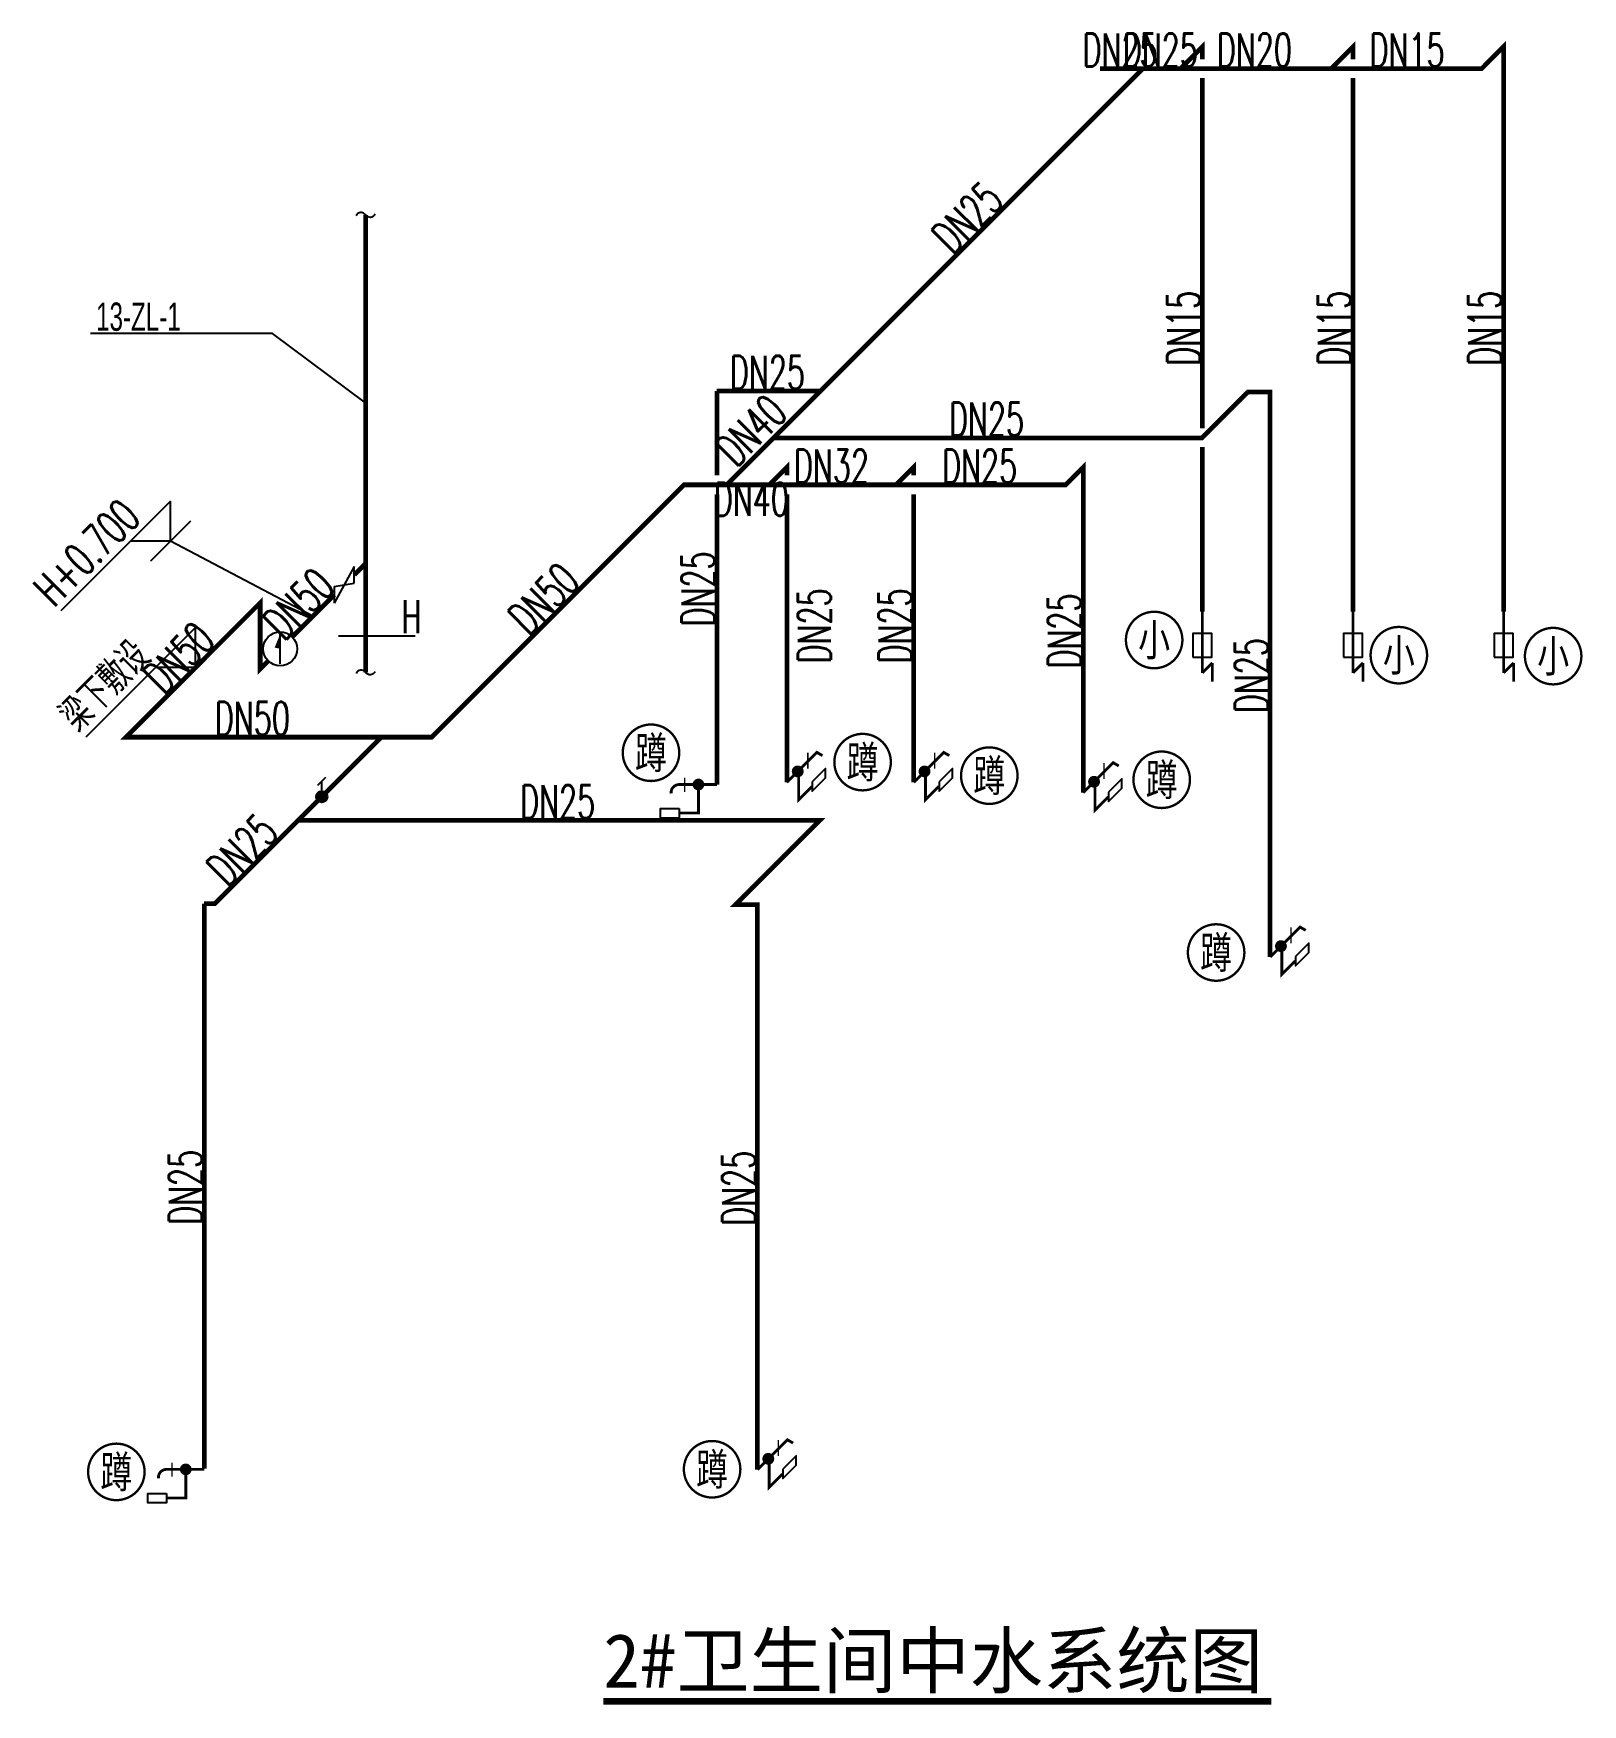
# Model space of a CAD drawing. Extents: x 175123 to 260190, y 15257 to 44959.
# Drawn here: x 251964 to 260190, y 27823 to 36696 of the extents above; entities that cross this region are included whole.
import ezdxf
from ezdxf.enums import TextEntityAlignment as Align

# ---------------------------------------------------------------- set-up
doc = ezdxf.new("R2010")
doc.units = 0
doc.header["$LTSCALE"] = 1000
doc.header["$MEASUREMENT"] = 0
for name, color, linetype in [('DIM_SYMB', 3, 'Continuous'), ('DIM_中水', 3, 'Continuous'), ('EQUIP_中水', 7, 'Continuous'), ('EQUIP_给水', 7, 'Continuous'), ('PIPE-中水', 122, 'Continuous'), ('TEXT_中水', 7, 'Continuous'), ('TWT_ELEV', 3, 'Continuous'), ('TWT_IDEN', 3, 'Continuous'), ('TWT_TEXT', 7, 'Continuous'), ('VALVE_中水', 7, 'Continuous')]:
    doc.layers.add(name, color=color, linetype=linetype)
doc.styles.add('_TWT_DIM_ELE', font='SIMPLEX', dxfattribs={"width": 0.8, "height": 3.5, "bigfont": 'HZTXT'})
doc.styles.add('_TWT_PIPEDN', font='SIMPLEX', dxfattribs={"width": 0.8, "height": 3.5, "bigfont": 'HZTXT'})
doc.styles.add('_TWT_SANITARY', font='', dxfattribs={"width": 0.8, "height": 3.5})
doc.styles.add('_TWT_SERIAL', font='ros.shx', dxfattribs={"width": 0.8, "height": 3.5, "bigfont": 'jd.shx'})
doc.styles.add('HZ', font='txt', dxfattribs={"bigfont": 'hztxt'})
doc.styles.get("Standard").update_dxf_attribs({"font": 'STXIHEI.TTF'})
doc.styles.get('_TWT_SANITARY').set_extended_font_data('SimSun')

# ---------------------------------------------------------------- blocks, each defined once
blk = doc.blocks.new('$VALVE$00000499')
for p, q in [((35, 35), (98, 98)), ((48, 98), (147, 98))]:
    blk.add_line(p, q)
at = {"const_width": 49.6}
blk.add_lwpolyline([(25, 0, 1), (-25, 0, 1)], format="xyb", close=True, dxfattribs=at)
blk.add_circle((0, 0), 50)
for p in [(-50, 0), (50, 0)]:
    blk.add_point(p)
blk = doc.blocks.new('$VALVE$00000337')
for p, q in [((-72, 53), (-178, -53)), ((178, 53), (-178, -53)), ((-72, 53), (72, -53)), ((72, -53), (178, 53))]:
    blk.add_line(p, q)
for p in [(-125, 0), (125, 0)]:
    blk.add_point(p)
blk = doc.blocks.new('$VALVE$00000602')
blk.add_line((-93, -93), (93, 93))
blk.add_lwpolyline([(93, 93, 0, 50, 0), (-13, 22, 50, 50, 0)], format="xyseb")
blk.add_circle((0, 0), 150)
for p in [(-150, 0), (150, 0)]:
    blk.add_point(p)
blk = doc.blocks.new('$ATTACHMENT$00000158')
at = {"const_width": 30}
blk.add_lwpolyline([(0, 0), (-400, 0, 0.443942), (-486, -95, -1.105826)], format="xyb", dxfattribs=at)
for points, const_width in [([(-196, -3), (-196, -303), (-396, -303)], 30), ([(-342, 72), (-342, -78)], 15)]:
    blk.add_lwpolyline(points, dxfattribs=dict(const_width=const_width))
at = {"const_width": 62.5}
blk.add_lwpolyline([(-165, 0, -1), (-227, 0, -1)], format="xyb", close=True, dxfattribs=at)
blk.add_lwpolyline([(-400, -256), (-400, -356), (-600, -356), (-600, -256)], close=True)
at = {"style": 'HZ', "width": 0.7, "flags": 1}
for tag in ['UNIT', 'SPEC', 'WHAT']:
    blk.add_attdef(tag, (0, 0), '', height=0.001, dxfattribs=at)
blk = doc.blocks.new('$ATTACHMENT$00000157')
for points, const_width in [([(0, 0), (318, 318), (378, 283)], 30), ([(222, 315), (222, 145)], 15), ([(125, 115), (125, -185), (266, -44)], 30)]:
    blk.add_lwpolyline(points, dxfattribs=dict(const_width=const_width))
at = {"const_width": 62.5}
blk.add_lwpolyline([(115, 147, -1), (115, 84, -1)], format="xyb", close=True, dxfattribs=at)
blk.add_lwpolyline([(269, 6), (269, -94), (411, 47), (411, 147)], close=True)
at = {"style": 'HZ', "width": 0.7, "flags": 1}
for tag in ['UNIT', 'SPEC', 'WHAT']:
    blk.add_attdef(tag, (0, 0), '', height=0.001, dxfattribs=at)
blk = doc.blocks.new('$ATTACHMENT$00000234')
at = {"const_width": 30}
for points in [[(0, 0), (0, -650)], [(0, -650), (106, -544)], [(106, -544), (106, -744)]]:
    blk.add_lwpolyline(points, dxfattribs=at)
blk.add_lwpolyline([(-100, -483), (100, -483), (100, -233), (-100, -233)], close=True)
blk = doc.blocks.new('$TwtSys$00000132')
at = {"elevation": 0}
blk.add_lwpolyline([(7, -101, -0.575183), (0, 0, 0.604745), (-11, 101, 16.924828)], format="xyb", dxfattribs=at)

msp = doc.modelspace()

# ---------------------------------------------------------------- hatches: boundary and pattern name
at = {"layer": 'PIPE-中水', "linetype": 'Continuous'}
for points in [[(258171, 36625.5), (258162.2, 36634.4), (258183.5, 36655.7)], [(258171, 36625.5), (258183.5, 36625.5), (258183.5, 36655.7)], [(258971, 36625.5), (258962.2, 36634.4), (258983.5, 36655.7)], [(258971, 36625.5), (258983.5, 36625.5), (258983.5, 36655.7)], [(259771, 36625.5), (259762.2, 36634.4), (259783.5, 36655.7)], [(259771, 36625.5), (259783.5, 36625.5), (259783.5, 36655.7)], [(259653.9, 36508.4), (259662.8, 36499.6), (259659.1, 36495.9)], [(259653.9, 36508.4), (259653.9, 36495.9), (259659.1, 36495.9)], [(258413.4, 34792.1), (258404.6, 34801), (258408.3, 34804.6)], [(258413.4, 34792.1), (258413.4, 34804.6), (258408.3, 34804.6)], [(258531, 34792.1), (258543.5, 34792.1), (258543.5, 34804.6)], [(258531, 34792.1), (258531, 34804.6), (258543.5, 34804.6)], [(258169.4, 34548.1), (258178.2, 34539.2), (258174.6, 34535.6)], [(258169.4, 34548.1), (258169.4, 34535.6), (258174.6, 34535.6)], [(255965, 34393), (255956.2, 34401.9), (255977.5, 34423.2)], [(255965, 34393), (255977.5, 34393), (255977.5, 34423.2)], [(256638.5, 34393), (256629.6, 34401.9), (256651, 34423.2)], [(256638.5, 34393), (256651, 34393), (256651, 34423.2)], [(257538.5, 34393), (257529.6, 34401.9), (257551, 34423.2)], [(257538.5, 34393), (257551, 34393), (257551, 34423.2)], [(255418.1, 34299.2), (255409.3, 34308), (255412.9, 34311.7)], [(255418.1, 34299.2), (255418.1, 34311.7), (255412.9, 34311.7)], [(257444.6, 34299.2), (257444.6, 34286.7), (257449.8, 34286.7)], [(257444.6, 34299.2), (257453.5, 34290.4), (257449.8, 34286.7)], [(253167.9, 33672.5), (253159.1, 33681.3), (253180.4, 33702.7)], [(253167.9, 33672.5), (253180.4, 33672.5), (253180.4, 33702.7)], [(253167.9, 33321.5), (253176.8, 33312.7), (253155.4, 33291.4)], [(253167.9, 33321.5), (253155.4, 33321.5), (253155.4, 33291.4)], [(252454.8, 32959.4), (252446, 32968.2), (252424.6, 32946.9)], [(252454.8, 32959.4), (252454.8, 32946.9), (252424.6, 32946.9)], [(254078.3, 32959.4), (254087.1, 32950.5), (254083.5, 32946.9)], [(254078.3, 32959.4), (254078.3, 32946.9), (254083.5, 32946.9)], [(256138.3, 32517), (256147.1, 32508.1), (256168.5, 32529.5)], [(256138.3, 32517), (256138.3, 32529.5), (256168.5, 32529.5)], [(252926.7, 32074.6), (252935.5, 32065.7), (252931.8, 32062.1)], [(252926.7, 32074.6), (252926.7, 32062.1), (252931.8, 32062.1)], [(255691.1, 32069.8), (255682.2, 32078.6), (255660.9, 32057.3)], [(255691.1, 32069.8), (255691.1, 32057.3), (255660.9, 32057.3)], [(255808.7, 32069.8), (255821.2, 32069.8), (255821.2, 32082.3)], [(255808.7, 32069.8), (255808.7, 32082.3), (255821.2, 32082.3)]]:
    msp.add_hatch(color=256, dxfattribs=at).paths.add_polyline_path(points)

# ---------------------------------------------------------------- linework, layer by layer
for p, q in [((252798.6, 34106.8), (252586.5, 33894.6)), ((253447.8, 33601.4), (252692.6, 34000.7)), ((253584.1, 33497.1), (253990.4, 33497.1))]:
    msp.add_line(p, q)
at = {"layer": 'DIM_SYMB', "const_width": 35}
msp.add_lwpolyline([(254990.1, 27840.2), (258538.3, 27840.2)], dxfattribs=at)
at = {"layer": 'DIM_中水'}
for p, q in [((253234.2, 35102), (252266.7, 35102)), ((253727.6, 34735.2), (253234.2, 35102))]:
    msp.add_line(p, q, dxfattribs=at)
at = {"layer": 'PIPE-中水', "linetype": 'Continuous', "ltscale": 0.5, "const_width": 25}
for points in [[(258053.9, 36508.4), (258171, 36625.5)], [(258171, 36558.4), (258171, 36625.5)], [(258853.9, 36508.4), (258971, 36625.5)], [(258971, 36558.4), (258971, 36625.5)], [(259653.9, 36508.4), (259771, 36625.5)], [(259771, 33625.5), (259771, 36625.5)], [(256142.4, 34796.9), (257853.9, 36508.4)], [(257627.3, 36508.4), (257853.9, 36508.4)], [(257853.9, 36508.4), (258053.9, 36508.4)], [(258053.9, 36508.4), (258853.9, 36508.4)], [(258171, 34599.7), (258171, 36458.4)], [(258853.9, 36508.4), (259653.9, 36508.4)], [(258971, 33625.5), (258971, 36458.4)], [(253727.6, 33881.2), (253727.6, 35732.2)], [(255593.3, 34796.9), (255592.4, 34796.9)], [(255593.3, 34796.9), (255593.3, 34797.8)], [(255593.3, 34349.2), (255593.3, 34796.9)], [(256142.4, 34796.9), (255593.3, 34796.9)], [(255893.5, 34548.1), (256142.4, 34796.9)], [(258169.4, 34548.1), (258413.4, 34792.1)], [(258413.4, 34792.1), (258531, 34792.1)], [(258531, 31792.1), (258531, 34792.1)], [(255644.6, 34299.2), (255893.5, 34548.1)], [(255893.5, 34548.1), (258169.4, 34548.1)], [(258171, 33625.5), (258171, 34499.7)], [(255871.1, 34299.2), (255965, 34393)], [(255965, 34349.2), (255965, 34393)], [(256544.6, 34299.2), (256638.5, 34393)], [(256638.5, 34349.2), (256638.5, 34393)], [(257444.6, 34299.2), (257538.5, 34393)], [(257538.5, 32664.9), (257538.5, 34393)], [(254078.3, 32959.4), (255418.1, 34299.2)], [(255418.1, 34299.2), (255644.6, 34299.2)], [(255593.3, 32707.9), (255593.3, 34249.2)], [(255644.6, 34299.2), (255871.1, 34299.2)], [(255871.1, 34299.2), (256544.6, 34299.2)], [(255965, 32719.7), (255965, 34249.2)], [(256544.6, 34299.2), (257444.6, 34299.2)], [(256638.5, 32719.7), (256638.5, 34249.2)], [(253727.6, 33881.2), (253667.5, 33821.1)], [(253727.6, 33303.2), (253727.6, 33881.2)], [(253561.4, 33715), (253338, 33491.7)], [(253167.9, 33672.5), (252454.8, 32959.4)], [(253167.9, 33672.5), (253167.9, 33321.5)], [(253210.8, 33364.4), (253167.9, 33321.5)], [(252454.8, 32959.4), (253811.5, 32959.4)], [(253811.5, 32959.4), (253516.3, 32664.2)], [(253811.5, 32959.4), (254078.3, 32959.4)], [(253473.8, 32621.8), (253369.1, 32517)], [(253369.1, 32517), (252926.7, 32074.6)], [(253369.1, 32517), (256138.3, 32517)], [(256138.3, 32517), (255691.1, 32069.8)], [(252870.9, 32074.6), (252870, 32074.6)], [(252870.9, 32074.6), (252870.9, 32075.5)], [(252870.9, 29075.5), (252870.9, 32074.6)], [(252926.7, 32074.6), (252870.9, 32074.6)], [(255691.1, 32069.8), (255808.7, 32069.8)], [(255808.7, 29069.8), (255808.7, 32069.8)]]:
    msp.add_lwpolyline(points, dxfattribs=at)
at = {"layer": 'TWT_ELEV'}
for p, q in [((252692.6, 34212.8), (252109.4, 33629.7)), ((252692.6, 34000.7), (252692.6, 34212.8)), ((252692.6, 34000.7), (252480.4, 34000.7)), ((252825.4, 33542.1), (252242.3, 32959)), ((252825.4, 33330), (252825.4, 33542.1)), ((252825.4, 33330), (252613.3, 33330))]:
    msp.add_line(p, q, dxfattribs=at)
at = {"layer": 'TWT_IDEN', "const_width": 12.5}
for points in [[(258065.2, 33475.2, 1), (257765.2, 33475.2, 1)], [(259364.5, 33394.6, 1), (259064.5, 33394.6, 1)], [(260183.9, 33389.6, 1), (259883.9, 33389.6, 1)], [(255393.4, 32876.5, 1), (255093.4, 32876.5, 1)], [(256516.9, 32826.8, 1), (256216.9, 32826.8, 1)], [(257189.8, 32755, 1), (256889.8, 32755, 1)], [(258105.3, 32733.1, 1), (257805.3, 32733.1, 1)], [(258394.3, 31815.9, 1), (258094.3, 31815.9, 1)], [(252554.3, 29058.2, 1), (252254.3, 29058.2, 1)], [(255717.9, 29072.1, 1), (255417.9, 29072.1, 1)]]:
    msp.add_lwpolyline(points, format="xyb", close=True, dxfattribs=at)

# ---------------------------------------------------------------- block references
at = {"layer": 'EQUIP_中水', "xscale": 0.5, "yscale": 0.5, "zscale": 0.5, "rotation": 90}
for p in [(253727.6, 35732.2), (253727.6, 33303.2)]:
    msp.add_blockref('$TwtSys$00000132', p, dxfattribs=at)
at = {"layer": 'EQUIP_给水', "xscale": 0.5, "yscale": 0.5, "zscale": 0.5}
for name, p in [('$ATTACHMENT$00000234', (258171, 33625.5)), ('$ATTACHMENT$00000234', (258971, 33625.5)), ('$ATTACHMENT$00000234', (259771, 33625.5)), ('$ATTACHMENT$00000157', (255965, 32719.7)), ('$ATTACHMENT$00000157', (256638.5, 32719.7)), ('$ATTACHMENT$00000157', (257538.5, 32664.9)), ('$ATTACHMENT$00000158', (255593.3, 32707.9)), ('$ATTACHMENT$00000157', (258531, 31792.1)), ('$ATTACHMENT$00000157', (255808.7, 29069.8)), ('$ATTACHMENT$00000158', (252870.9, 29071.5))]:
    msp.add_blockref(name, p, dxfattribs=at)
at = {"layer": 'VALVE_中水', "xscale": -0.6, "yscale": -0.6, "zscale": 0.6, "rotation": 225.0000000000004}
for name, p in [('$VALVE$00000337', (253614.4, 33768.1)), ('$VALVE$00000602', (253274.4, 33428)), ('$VALVE$00000499', (253495.1, 32643))]:
    msp.add_blockref(name, p, dxfattribs=at)

# ---------------------------------------------------------------- texts
at = {"layer": 'DIM_SYMB', "color": 7}
msp.add_text('2#卫生间中水系统图', height=285.43, dxfattribs=at).set_placement((254990.1, 27913.2))
at = {"layer": 'DIM_中水', "color": 7, "style": '_TWT_SERIAL', "width": 0.64}
msp.add_text('13-ZL-1', height=150, dxfattribs=at).set_placement((252296.7, 35117))
at = {"layer": 'TEXT_中水', "linetype": 'Continuous', "style": '_TWT_PIPEDN', "width": 0.64}
for s, p in [('DN25', (257535.3, 36520.9)), ('DN25', (257748.6, 36520.9)), ('DN20', (258248.6, 36520.9)), ('DN15', (259059.2, 36520.9)), ('DN25', (255662.5, 34809.4)), ('DN25', (256826.1, 34560.6)), ('DN32', (256002.6, 34311.7)), ('DN25', (256789.3, 34311.7)), ('DN40', (255577.3, 34135.2)), ('DN50', (252927.8, 32971.9)), ('DN25', (254548.3, 32529.5))]:
    msp.add_text(s, height=175, dxfattribs=at).set_placement(p)
for s, rotation, p in [('DN25', 45, (256844.1, 35516.3)), ('DN15', 90, (258158.5, 34930.9)), ('DN15', 90, (258958.5, 34930.9)), ('DN15', 90, (259758.5, 34930.9)), ('DN40', 45, (255696.1, 34385.8)), ('DN25', 90, (255580.8, 33547.1)), ('DN50', 45, (253293.7, 33465)), ('DN50', 45, (254594.2, 33492.9)), ('DN25', 90, (256198.4, 33351.1)), ('DN25', 90, (256626, 33351.1)), ('DN25', 90, (257526, 33323.6)), ('DN50', 45, (252657.3, 33179.6)), ('DN25', 90, (258518.5, 33086.8)), ('DN25', 45, (252993.8, 32159.4)), ('DN25', 90, (252858.4, 30369.7)), ('DN25', 90, (255796.2, 30364.4))]:
    msp.add_text(s, height=175, rotation=rotation, dxfattribs=at).set_placement(p)
at = {"layer": 'TWT_ELEV', "color": 7, "style": '_TWT_DIM_ELE'}
for s, width, p in [('H+0.700', 0.64, (252074.1, 33643.9)), ('梁下敷设', 0.8, (252206.9, 32973.1))]:
    msp.add_text(s, height=175, rotation=45, dxfattribs=dict(at, width=width)).set_placement(p)
at = {"layer": 'TWT_IDEN', "color": 7, "style": '_TWT_SANITARY', "width": 0.878906}
for s, p, p2 in [('小', (257830.3, 33390.3), (258000, 33390.3)), ('小', (259129.6, 33309.8), (259299.3, 33309.8)), ('小', (259949.1, 33304.7), (260118.8, 33304.7)), ('蹲', (255158.6, 32791.6), (255328.3, 32791.6)), ('蹲', (256282.1, 32742), (256451.8, 32742)), ('蹲', (256954.9, 32670.2), (257124.6, 32670.2)), ('蹲', (257870.5, 32648.3), (258040.2, 32648.3)), ('蹲', (258159.4, 31731.1), (258329.1, 31731.1)), ('蹲', (252319.4, 28973.3), (252489.1, 28973.3)), ('蹲', (255483.1, 28987.2), (255652.8, 28987.2))]:
    msp.add_text(s, height=169.7, dxfattribs=at).set_placement(p, p2, align=Align.FIT)
at = {"layer": 'TWT_TEXT', "style": '_TWT_PIPEDN', "width": 0.64}
msp.add_text('H', height=175, dxfattribs=at).set_placement((253918.3, 33512.1))

doc.saveas('drawing.dxf')
